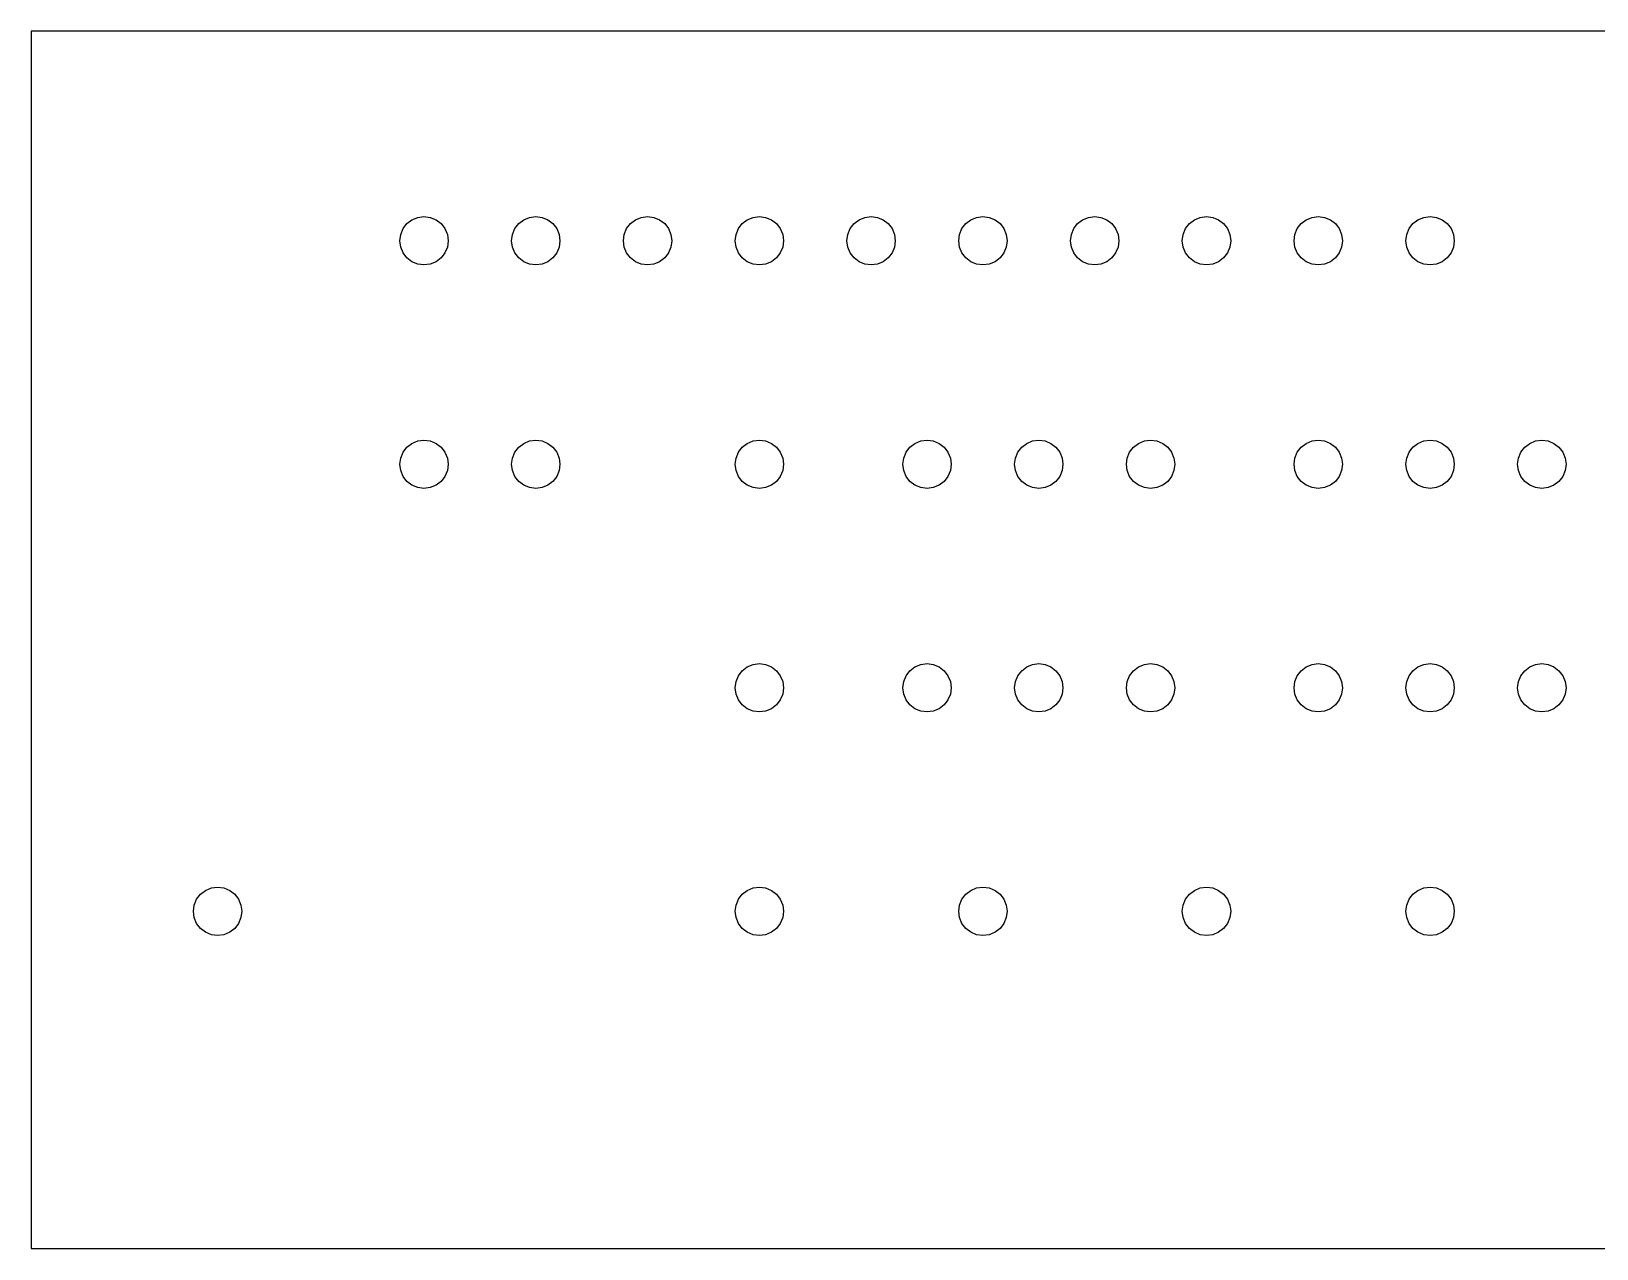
# Model space of a CAD drawing. Header units: millimetres. Extents: x -92 to 326, y -110 to 56.
# Drawn here: x -91.9 to 121.5, y -109.7 to 56.3 of the extents above; entities that cross this region are included whole.
import ezdxf

# ---------------------------------------------------------------- set-up
doc = ezdxf.new("R2010")
doc.units = ezdxf.units.MM

msp = doc.modelspace()

# ---------------------------------------------------------------- linework, layer by layer
for p, q in [((-91.89, 56.29), (-91.89, -109.71)), ((326.11, 56.29), (-91.89, 56.29)), ((-41.21, 29.38), (-40.68, 30.06)), ((-40.68, 30.06), (-40, 30.58)), ((-40, 30.58), (-39.2, 30.91)), ((-39.2, 30.91), (-38.35, 31.03)), ((-38.35, 31.03), (-37.49, 30.91)), ((-37.49, 30.91), (-36.7, 30.58)), ((-36.7, 30.58), (-36.01, 30.06)), ((-36.01, 30.06), (-35.49, 29.38)), ((-25.97, 29.38), (-25.44, 30.06)), ((-25.44, 30.06), (-24.76, 30.58)), ((-24.76, 30.58), (-23.96, 30.91)), ((-23.96, 30.91), (-23.11, 31.03)), ((-23.11, 31.03), (-22.25, 30.91)), ((-22.25, 30.91), (-21.46, 30.58)), ((-21.46, 30.58), (-20.77, 30.06)), ((-20.77, 30.06), (-20.25, 29.38)), ((-10.73, 29.38), (-10.2, 30.06)), ((-10.2, 30.06), (-9.52, 30.58)), ((-9.52, 30.58), (-8.72, 30.91)), ((-8.72, 30.91), (-7.87, 31.03)), ((-7.87, 31.03), (-7.01, 30.91)), ((-7.01, 30.91), (-6.22, 30.58)), ((-6.22, 30.58), (-5.53, 30.06)), ((-5.53, 30.06), (-5.01, 29.38)), ((4.51, 29.38), (5.04, 30.06)), ((5.04, 30.06), (5.72, 30.58)), ((5.72, 30.58), (6.52, 30.91)), ((6.52, 30.91), (7.37, 31.03)), ((7.37, 31.03), (8.23, 30.91)), ((8.23, 30.91), (9.02, 30.58)), ((9.02, 30.58), (9.71, 30.06)), ((9.71, 30.06), (10.23, 29.38)), ((19.75, 29.38), (20.28, 30.06)), ((20.28, 30.06), (20.96, 30.58)), ((20.96, 30.58), (21.76, 30.91)), ((21.76, 30.91), (22.61, 31.03)), ((22.61, 31.03), (23.47, 30.91)), ((23.47, 30.91), (24.26, 30.58)), ((24.26, 30.58), (24.95, 30.06)), ((24.95, 30.06), (25.47, 29.38)), ((34.99, 29.38), (35.52, 30.06)), ((35.52, 30.06), (36.2, 30.58)), ((36.2, 30.58), (37, 30.91)), ((37, 30.91), (37.85, 31.03)), ((37.85, 31.03), (38.71, 30.91)), ((38.71, 30.91), (39.5, 30.58)), ((39.5, 30.58), (40.19, 30.06)), ((40.19, 30.06), (40.71, 29.38)), ((50.23, 29.38), (50.76, 30.06)), ((50.76, 30.06), (51.44, 30.58)), ((51.44, 30.58), (52.24, 30.91)), ((52.24, 30.91), (53.09, 31.03)), ((53.09, 31.03), (53.95, 30.91)), ((53.95, 30.91), (54.74, 30.58)), ((54.74, 30.58), (55.43, 30.06)), ((55.43, 30.06), (55.95, 29.38)), ((65.47, 29.38), (66, 30.06)), ((66, 30.06), (66.68, 30.58)), ((66.68, 30.58), (67.48, 30.91)), ((67.48, 30.91), (68.33, 31.03)), ((68.33, 31.03), (69.19, 30.91)), ((69.19, 30.91), (69.98, 30.58)), ((69.98, 30.58), (70.67, 30.06)), ((70.67, 30.06), (71.19, 29.38)), ((80.71, 29.38), (81.24, 30.06)), ((81.24, 30.06), (81.92, 30.58)), ((81.92, 30.58), (82.72, 30.91)), ((82.72, 30.91), (83.57, 31.03)), ((83.57, 31.03), (84.43, 30.91)), ((84.43, 30.91), (85.22, 30.58)), ((85.22, 30.58), (85.91, 30.06)), ((85.91, 30.06), (86.43, 29.38)), ((95.95, 29.38), (96.48, 30.06)), ((96.48, 30.06), (97.16, 30.58)), ((97.16, 30.58), (97.96, 30.91)), ((97.96, 30.91), (98.81, 31.03)), ((98.81, 31.03), (99.67, 30.91)), ((99.67, 30.91), (100.46, 30.58)), ((100.46, 30.58), (101.15, 30.06)), ((101.15, 30.06), (101.67, 29.38)), ((-41.65, 27.73), (-41.53, 28.58)), ((-41.53, 28.58), (-41.21, 29.38)), ((-35.49, 29.38), (-35.16, 28.58)), ((-35.16, 28.58), (-35.05, 27.73)), ((-26.41, 27.73), (-26.29, 28.58)), ((-26.29, 28.58), (-25.97, 29.38)), ((-20.25, 29.38), (-19.92, 28.58)), ((-19.92, 28.58), (-19.81, 27.73)), ((-11.17, 27.73), (-11.05, 28.58)), ((-11.05, 28.58), (-10.73, 29.38)), ((-5.01, 29.38), (-4.68, 28.58)), ((-4.68, 28.58), (-4.57, 27.73)), ((4.07, 27.73), (4.19, 28.58)), ((4.19, 28.58), (4.51, 29.38)), ((10.23, 29.38), (10.56, 28.58)), ((10.56, 28.58), (10.67, 27.73)), ((19.31, 27.73), (19.43, 28.58)), ((19.43, 28.58), (19.75, 29.38)), ((25.47, 29.38), (25.8, 28.58)), ((25.8, 28.58), (25.91, 27.73)), ((34.55, 27.73), (34.67, 28.58)), ((34.67, 28.58), (34.99, 29.38)), ((40.71, 29.38), (41.04, 28.58)), ((41.04, 28.58), (41.15, 27.73)), ((49.79, 27.73), (49.91, 28.58)), ((49.91, 28.58), (50.23, 29.38)), ((55.95, 29.38), (56.28, 28.58)), ((56.28, 28.58), (56.39, 27.73)), ((65.03, 27.73), (65.15, 28.58)), ((65.15, 28.58), (65.47, 29.38)), ((71.19, 29.38), (71.52, 28.58)), ((71.52, 28.58), (71.63, 27.73)), ((80.27, 27.73), (80.39, 28.58)), ((80.39, 28.58), (80.71, 29.38)), ((86.43, 29.38), (86.76, 28.58)), ((86.76, 28.58), (86.87, 27.73)), ((95.51, 27.73), (95.63, 28.58)), ((95.63, 28.58), (95.95, 29.38)), ((101.67, 29.38), (102, 28.58)), ((102, 28.58), (102.11, 27.73)), ((-41.53, 26.87), (-41.65, 27.73)), ((-41.21, 26.08), (-41.53, 26.87)), ((-40.68, 25.39), (-41.21, 26.08)), ((-35.49, 26.08), (-36.01, 25.39)), ((-35.16, 26.87), (-35.49, 26.08)), ((-35.05, 27.73), (-35.16, 26.87)), ((-26.29, 26.87), (-26.41, 27.73)), ((-25.97, 26.08), (-26.29, 26.87)), ((-25.44, 25.39), (-25.97, 26.08)), ((-20.25, 26.08), (-20.77, 25.39)), ((-19.92, 26.87), (-20.25, 26.08)), ((-19.81, 27.73), (-19.92, 26.87)), ((-11.05, 26.87), (-11.17, 27.73)), ((-10.73, 26.08), (-11.05, 26.87)), ((-10.2, 25.39), (-10.73, 26.08)), ((-5.01, 26.08), (-5.53, 25.39)), ((-4.68, 26.87), (-5.01, 26.08)), ((-4.57, 27.73), (-4.68, 26.87)), ((4.19, 26.87), (4.07, 27.73)), ((4.51, 26.08), (4.19, 26.87)), ((5.04, 25.39), (4.51, 26.08)), ((10.23, 26.08), (9.71, 25.39)), ((10.56, 26.87), (10.23, 26.08)), ((10.67, 27.73), (10.56, 26.87)), ((19.43, 26.87), (19.31, 27.73)), ((19.75, 26.08), (19.43, 26.87)), ((20.28, 25.39), (19.75, 26.08)), ((25.47, 26.08), (24.95, 25.39)), ((25.8, 26.87), (25.47, 26.08)), ((25.91, 27.73), (25.8, 26.87)), ((34.67, 26.87), (34.55, 27.73)), ((34.99, 26.08), (34.67, 26.87)), ((35.52, 25.39), (34.99, 26.08)), ((40.71, 26.08), (40.19, 25.39)), ((41.04, 26.87), (40.71, 26.08)), ((41.15, 27.73), (41.04, 26.87)), ((49.91, 26.87), (49.79, 27.73)), ((50.23, 26.08), (49.91, 26.87)), ((50.76, 25.39), (50.23, 26.08)), ((55.95, 26.08), (55.43, 25.39)), ((56.28, 26.87), (55.95, 26.08)), ((56.39, 27.73), (56.28, 26.87)), ((65.15, 26.87), (65.03, 27.73)), ((65.47, 26.08), (65.15, 26.87)), ((66, 25.39), (65.47, 26.08)), ((71.19, 26.08), (70.67, 25.39)), ((71.52, 26.87), (71.19, 26.08)), ((71.63, 27.73), (71.52, 26.87)), ((80.39, 26.87), (80.27, 27.73)), ((80.71, 26.08), (80.39, 26.87)), ((81.24, 25.39), (80.71, 26.08)), ((86.43, 26.08), (85.91, 25.39)), ((86.76, 26.87), (86.43, 26.08)), ((86.87, 27.73), (86.76, 26.87)), ((95.63, 26.87), (95.51, 27.73)), ((95.95, 26.08), (95.63, 26.87)), ((96.48, 25.39), (95.95, 26.08)), ((101.67, 26.08), (101.15, 25.39)), ((102, 26.87), (101.67, 26.08)), ((102.11, 27.73), (102, 26.87)), ((-40, 24.87), (-40.68, 25.39)), ((-39.2, 24.54), (-40, 24.87)), ((-38.35, 24.43), (-39.2, 24.54)), ((-37.49, 24.54), (-38.35, 24.43)), ((-36.7, 24.87), (-37.49, 24.54)), ((-36.01, 25.39), (-36.7, 24.87)), ((-24.76, 24.87), (-25.44, 25.39)), ((-23.96, 24.54), (-24.76, 24.87)), ((-23.11, 24.43), (-23.96, 24.54)), ((-22.25, 24.54), (-23.11, 24.43)), ((-21.46, 24.87), (-22.25, 24.54)), ((-20.77, 25.39), (-21.46, 24.87)), ((-9.52, 24.87), (-10.2, 25.39)), ((-8.72, 24.54), (-9.52, 24.87)), ((-7.87, 24.43), (-8.72, 24.54)), ((-7.01, 24.54), (-7.87, 24.43)), ((-6.22, 24.87), (-7.01, 24.54)), ((-5.53, 25.39), (-6.22, 24.87)), ((5.72, 24.87), (5.04, 25.39)), ((6.52, 24.54), (5.72, 24.87)), ((7.37, 24.43), (6.52, 24.54)), ((8.23, 24.54), (7.37, 24.43)), ((9.02, 24.87), (8.23, 24.54)), ((9.71, 25.39), (9.02, 24.87)), ((20.96, 24.87), (20.28, 25.39)), ((21.76, 24.54), (20.96, 24.87)), ((22.61, 24.43), (21.76, 24.54)), ((23.47, 24.54), (22.61, 24.43)), ((24.26, 24.87), (23.47, 24.54)), ((24.95, 25.39), (24.26, 24.87)), ((36.2, 24.87), (35.52, 25.39)), ((37, 24.54), (36.2, 24.87)), ((37.85, 24.43), (37, 24.54)), ((38.71, 24.54), (37.85, 24.43)), ((39.5, 24.87), (38.71, 24.54)), ((40.19, 25.39), (39.5, 24.87)), ((51.44, 24.87), (50.76, 25.39)), ((52.24, 24.54), (51.44, 24.87)), ((53.09, 24.43), (52.24, 24.54)), ((53.95, 24.54), (53.09, 24.43)), ((54.74, 24.87), (53.95, 24.54)), ((55.43, 25.39), (54.74, 24.87)), ((66.68, 24.87), (66, 25.39)), ((67.48, 24.54), (66.68, 24.87)), ((68.33, 24.43), (67.48, 24.54)), ((69.19, 24.54), (68.33, 24.43)), ((69.98, 24.87), (69.19, 24.54)), ((70.67, 25.39), (69.98, 24.87)), ((81.92, 24.87), (81.24, 25.39)), ((82.72, 24.54), (81.92, 24.87)), ((83.57, 24.43), (82.72, 24.54)), ((84.43, 24.54), (83.57, 24.43)), ((85.22, 24.87), (84.43, 24.54)), ((85.91, 25.39), (85.22, 24.87)), ((97.16, 24.87), (96.48, 25.39)), ((97.96, 24.54), (97.16, 24.87)), ((98.81, 24.43), (97.96, 24.54)), ((99.67, 24.54), (98.81, 24.43)), ((100.46, 24.87), (99.67, 24.54)), ((101.15, 25.39), (100.46, 24.87)), ((-40.68, -0.42), (-40, 0.1)), ((-40, 0.1), (-39.2, 0.43)), ((-39.2, 0.43), (-38.35, 0.55)), ((-38.35, 0.55), (-37.49, 0.43)), ((-37.49, 0.43), (-36.7, 0.1)), ((-36.7, 0.1), (-36.01, -0.42)), ((-25.44, -0.42), (-24.76, 0.1)), ((-24.76, 0.1), (-23.96, 0.43)), ((-23.96, 0.43), (-23.11, 0.55)), ((-23.11, 0.55), (-22.25, 0.43)), ((-22.25, 0.43), (-21.46, 0.1)), ((-21.46, 0.1), (-20.77, -0.42)), ((5.04, -0.42), (5.72, 0.1)), ((5.72, 0.1), (6.52, 0.43)), ((6.52, 0.43), (7.37, 0.55)), ((7.37, 0.55), (8.23, 0.43)), ((8.23, 0.43), (9.02, 0.1)), ((9.02, 0.1), (9.71, -0.42)), ((27.9, -0.42), (28.58, 0.1)), ((28.58, 0.1), (29.38, 0.43)), ((29.38, 0.43), (30.23, 0.55)), ((30.23, 0.55), (31.09, 0.43)), ((31.09, 0.43), (31.88, 0.1)), ((31.88, 0.1), (32.57, -0.42)), ((43.14, -0.42), (43.82, 0.1)), ((43.82, 0.1), (44.62, 0.43)), ((44.62, 0.43), (45.47, 0.55)), ((45.47, 0.55), (46.33, 0.43)), ((46.33, 0.43), (47.12, 0.1)), ((47.12, 0.1), (47.81, -0.42)), ((58.38, -0.42), (59.06, 0.1)), ((59.06, 0.1), (59.86, 0.43)), ((59.86, 0.43), (60.71, 0.55)), ((60.71, 0.55), (61.57, 0.43)), ((61.57, 0.43), (62.36, 0.1)), ((62.36, 0.1), (63.05, -0.42)), ((81.24, -0.42), (81.92, 0.1)), ((81.92, 0.1), (82.72, 0.43)), ((82.72, 0.43), (83.57, 0.55)), ((83.57, 0.55), (84.43, 0.43)), ((84.43, 0.43), (85.22, 0.1)), ((85.22, 0.1), (85.91, -0.42)), ((96.48, -0.42), (97.16, 0.1)), ((97.16, 0.1), (97.96, 0.43)), ((97.96, 0.43), (98.81, 0.55)), ((98.81, 0.55), (99.67, 0.43)), ((99.67, 0.43), (100.46, 0.1)), ((100.46, 0.1), (101.15, -0.42)), ((111.72, -0.42), (112.4, 0.1)), ((112.4, 0.1), (113.2, 0.43)), ((113.2, 0.43), (114.05, 0.55)), ((114.05, 0.55), (114.91, 0.43)), ((114.91, 0.43), (115.7, 0.1)), ((115.7, 0.1), (116.39, -0.42)), ((-41.65, -2.75), (-41.53, -1.9)), ((-41.53, -1.9), (-41.21, -1.1)), ((-41.21, -1.1), (-40.68, -0.42)), ((-36.01, -0.42), (-35.49, -1.1)), ((-35.49, -1.1), (-35.16, -1.9)), ((-35.16, -1.9), (-35.05, -2.75)), ((-26.41, -2.75), (-26.29, -1.9)), ((-26.29, -1.9), (-25.97, -1.1)), ((-25.97, -1.1), (-25.44, -0.42)), ((-20.77, -0.42), (-20.25, -1.1)), ((-20.25, -1.1), (-19.92, -1.9)), ((-19.92, -1.9), (-19.81, -2.75)), ((4.07, -2.75), (4.19, -1.9)), ((4.19, -1.9), (4.51, -1.1)), ((4.51, -1.1), (5.04, -0.42)), ((9.71, -0.42), (10.23, -1.1)), ((10.23, -1.1), (10.56, -1.9)), ((10.56, -1.9), (10.67, -2.75)), ((26.93, -2.75), (27.05, -1.9)), ((27.05, -1.9), (27.37, -1.1)), ((27.37, -1.1), (27.9, -0.42)), ((32.57, -0.42), (33.09, -1.1)), ((33.09, -1.1), (33.42, -1.9)), ((33.42, -1.9), (33.53, -2.75)), ((42.17, -2.75), (42.29, -1.9)), ((42.29, -1.9), (42.61, -1.1)), ((42.61, -1.1), (43.14, -0.42)), ((47.81, -0.42), (48.33, -1.1)), ((48.33, -1.1), (48.66, -1.9)), ((48.66, -1.9), (48.77, -2.75)), ((57.41, -2.75), (57.53, -1.9)), ((57.53, -1.9), (57.85, -1.1)), ((57.85, -1.1), (58.38, -0.42)), ((63.05, -0.42), (63.57, -1.1)), ((63.57, -1.1), (63.9, -1.9)), ((63.9, -1.9), (64.01, -2.75)), ((80.27, -2.75), (80.39, -1.9)), ((80.39, -1.9), (80.71, -1.1)), ((80.71, -1.1), (81.24, -0.42)), ((85.91, -0.42), (86.43, -1.1)), ((86.43, -1.1), (86.76, -1.9)), ((86.76, -1.9), (86.87, -2.75)), ((95.51, -2.75), (95.63, -1.9)), ((95.63, -1.9), (95.95, -1.1)), ((95.95, -1.1), (96.48, -0.42)), ((101.15, -0.42), (101.67, -1.1)), ((101.67, -1.1), (102, -1.9)), ((102, -1.9), (102.11, -2.75)), ((110.75, -2.75), (110.87, -1.9)), ((110.87, -1.9), (111.19, -1.1)), ((111.19, -1.1), (111.72, -0.42)), ((116.39, -0.42), (116.91, -1.1)), ((116.91, -1.1), (117.24, -1.9)), ((117.24, -1.9), (117.35, -2.75)), ((-41.53, -3.61), (-41.65, -2.75)), ((-41.21, -4.4), (-41.53, -3.61)), ((-35.16, -3.61), (-35.49, -4.4)), ((-35.05, -2.75), (-35.16, -3.61)), ((-26.29, -3.61), (-26.41, -2.75)), ((-25.97, -4.4), (-26.29, -3.61)), ((-19.92, -3.61), (-20.25, -4.4)), ((-19.81, -2.75), (-19.92, -3.61)), ((4.19, -3.61), (4.07, -2.75)), ((4.51, -4.4), (4.19, -3.61)), ((10.56, -3.61), (10.23, -4.4)), ((10.67, -2.75), (10.56, -3.61)), ((27.05, -3.61), (26.93, -2.75)), ((27.37, -4.4), (27.05, -3.61)), ((33.42, -3.61), (33.09, -4.4)), ((33.53, -2.75), (33.42, -3.61)), ((42.29, -3.61), (42.17, -2.75)), ((42.61, -4.4), (42.29, -3.61)), ((48.66, -3.61), (48.33, -4.4)), ((48.77, -2.75), (48.66, -3.61)), ((57.53, -3.61), (57.41, -2.75)), ((57.85, -4.4), (57.53, -3.61)), ((63.9, -3.61), (63.57, -4.4)), ((64.01, -2.75), (63.9, -3.61)), ((80.39, -3.61), (80.27, -2.75)), ((80.71, -4.4), (80.39, -3.61)), ((86.76, -3.61), (86.43, -4.4)), ((86.87, -2.75), (86.76, -3.61)), ((95.63, -3.61), (95.51, -2.75)), ((95.95, -4.4), (95.63, -3.61)), ((102, -3.61), (101.67, -4.4)), ((102.11, -2.75), (102, -3.61)), ((110.87, -3.61), (110.75, -2.75)), ((111.19, -4.4), (110.87, -3.61)), ((117.24, -3.61), (116.91, -4.4)), ((117.35, -2.75), (117.24, -3.61)), ((-40.68, -5.09), (-41.21, -4.4)), ((-40, -5.61), (-40.68, -5.09)), ((-39.2, -5.94), (-40, -5.61)), ((-38.35, -6.05), (-39.2, -5.94)), ((-37.49, -5.94), (-38.35, -6.05)), ((-36.7, -5.61), (-37.49, -5.94)), ((-36.01, -5.09), (-36.7, -5.61)), ((-35.49, -4.4), (-36.01, -5.09)), ((-25.44, -5.09), (-25.97, -4.4)), ((-24.76, -5.61), (-25.44, -5.09)), ((-23.96, -5.94), (-24.76, -5.61)), ((-23.11, -6.05), (-23.96, -5.94)), ((-22.25, -5.94), (-23.11, -6.05)), ((-21.46, -5.61), (-22.25, -5.94)), ((-20.77, -5.09), (-21.46, -5.61)), ((-20.25, -4.4), (-20.77, -5.09)), ((5.04, -5.09), (4.51, -4.4)), ((5.72, -5.61), (5.04, -5.09)), ((6.52, -5.94), (5.72, -5.61)), ((7.37, -6.05), (6.52, -5.94)), ((8.23, -5.94), (7.37, -6.05)), ((9.02, -5.61), (8.23, -5.94)), ((9.71, -5.09), (9.02, -5.61)), ((10.23, -4.4), (9.71, -5.09)), ((27.9, -5.09), (27.37, -4.4)), ((28.58, -5.61), (27.9, -5.09)), ((29.38, -5.94), (28.58, -5.61)), ((30.23, -6.05), (29.38, -5.94)), ((31.09, -5.94), (30.23, -6.05)), ((31.88, -5.61), (31.09, -5.94)), ((32.57, -5.09), (31.88, -5.61)), ((33.09, -4.4), (32.57, -5.09)), ((43.14, -5.09), (42.61, -4.4)), ((43.82, -5.61), (43.14, -5.09)), ((44.62, -5.94), (43.82, -5.61)), ((45.47, -6.05), (44.62, -5.94)), ((46.33, -5.94), (45.47, -6.05)), ((47.12, -5.61), (46.33, -5.94)), ((47.81, -5.09), (47.12, -5.61)), ((48.33, -4.4), (47.81, -5.09)), ((58.38, -5.09), (57.85, -4.4)), ((59.06, -5.61), (58.38, -5.09)), ((59.86, -5.94), (59.06, -5.61)), ((60.71, -6.05), (59.86, -5.94)), ((61.57, -5.94), (60.71, -6.05)), ((62.36, -5.61), (61.57, -5.94)), ((63.05, -5.09), (62.36, -5.61)), ((63.57, -4.4), (63.05, -5.09)), ((81.24, -5.09), (80.71, -4.4)), ((81.92, -5.61), (81.24, -5.09)), ((82.72, -5.94), (81.92, -5.61)), ((83.57, -6.05), (82.72, -5.94)), ((84.43, -5.94), (83.57, -6.05)), ((85.22, -5.61), (84.43, -5.94)), ((85.91, -5.09), (85.22, -5.61)), ((86.43, -4.4), (85.91, -5.09)), ((96.48, -5.09), (95.95, -4.4)), ((97.16, -5.61), (96.48, -5.09)), ((97.96, -5.94), (97.16, -5.61)), ((98.81, -6.05), (97.96, -5.94)), ((99.67, -5.94), (98.81, -6.05)), ((100.46, -5.61), (99.67, -5.94)), ((101.15, -5.09), (100.46, -5.61)), ((101.67, -4.4), (101.15, -5.09)), ((111.72, -5.09), (111.19, -4.4)), ((112.4, -5.61), (111.72, -5.09)), ((113.2, -5.94), (112.4, -5.61)), ((114.05, -6.05), (113.2, -5.94)), ((114.91, -5.94), (114.05, -6.05)), ((115.7, -5.61), (114.91, -5.94)), ((116.39, -5.09), (115.7, -5.61)), ((116.91, -4.4), (116.39, -5.09)), ((4.19, -32.38), (4.51, -31.58)), ((4.51, -31.58), (5.04, -30.9)), ((5.04, -30.9), (5.72, -30.38)), ((5.72, -30.38), (6.52, -30.05)), ((6.52, -30.05), (7.37, -29.93)), ((7.37, -29.93), (8.23, -30.05)), ((8.23, -30.05), (9.02, -30.38)), ((9.02, -30.38), (9.71, -30.9)), ((9.71, -30.9), (10.23, -31.58)), ((10.23, -31.58), (10.56, -32.38)), ((27.05, -32.38), (27.37, -31.58)), ((27.37, -31.58), (27.9, -30.9)), ((27.9, -30.9), (28.58, -30.38)), ((28.58, -30.38), (29.38, -30.05)), ((29.38, -30.05), (30.23, -29.93)), ((30.23, -29.93), (31.09, -30.05)), ((31.09, -30.05), (31.88, -30.38)), ((31.88, -30.38), (32.57, -30.9)), ((32.57, -30.9), (33.09, -31.58)), ((33.09, -31.58), (33.42, -32.38)), ((42.29, -32.38), (42.61, -31.58)), ((42.61, -31.58), (43.14, -30.9)), ((43.14, -30.9), (43.82, -30.38)), ((43.82, -30.38), (44.62, -30.05)), ((44.62, -30.05), (45.47, -29.93)), ((45.47, -29.93), (46.33, -30.05)), ((46.33, -30.05), (47.12, -30.38)), ((47.12, -30.38), (47.81, -30.9)), ((47.81, -30.9), (48.33, -31.58)), ((48.33, -31.58), (48.66, -32.38)), ((57.53, -32.38), (57.85, -31.58)), ((57.85, -31.58), (58.38, -30.9)), ((58.38, -30.9), (59.06, -30.38)), ((59.06, -30.38), (59.86, -30.05)), ((59.86, -30.05), (60.71, -29.93)), ((60.71, -29.93), (61.57, -30.05)), ((61.57, -30.05), (62.36, -30.38)), ((62.36, -30.38), (63.05, -30.9)), ((63.05, -30.9), (63.57, -31.58)), ((63.57, -31.58), (63.9, -32.38)), ((80.39, -32.38), (80.71, -31.58)), ((80.71, -31.58), (81.24, -30.9)), ((81.24, -30.9), (81.92, -30.38)), ((81.92, -30.38), (82.72, -30.05)), ((82.72, -30.05), (83.57, -29.93)), ((83.57, -29.93), (84.43, -30.05)), ((84.43, -30.05), (85.22, -30.38)), ((85.22, -30.38), (85.91, -30.9)), ((85.91, -30.9), (86.43, -31.58)), ((86.43, -31.58), (86.76, -32.38)), ((95.63, -32.38), (95.95, -31.58)), ((95.95, -31.58), (96.48, -30.9)), ((96.48, -30.9), (97.16, -30.38)), ((97.16, -30.38), (97.96, -30.05)), ((97.96, -30.05), (98.81, -29.93)), ((98.81, -29.93), (99.67, -30.05)), ((99.67, -30.05), (100.46, -30.38)), ((100.46, -30.38), (101.15, -30.9)), ((101.15, -30.9), (101.67, -31.58)), ((101.67, -31.58), (102, -32.38)), ((110.87, -32.38), (111.19, -31.58)), ((111.19, -31.58), (111.72, -30.9)), ((111.72, -30.9), (112.4, -30.38)), ((112.4, -30.38), (113.2, -30.05)), ((113.2, -30.05), (114.05, -29.93)), ((114.05, -29.93), (114.91, -30.05)), ((114.91, -30.05), (115.7, -30.38)), ((115.7, -30.38), (116.39, -30.9)), ((116.39, -30.9), (116.91, -31.58)), ((116.91, -31.58), (117.24, -32.38)), ((4.07, -33.23), (4.19, -32.38)), ((4.19, -34.09), (4.07, -33.23)), ((4.51, -34.88), (4.19, -34.09)), ((10.56, -34.09), (10.23, -34.88)), ((10.56, -32.38), (10.67, -33.23)), ((10.67, -33.23), (10.56, -34.09)), ((26.93, -33.23), (27.05, -32.38)), ((27.05, -34.09), (26.93, -33.23)), ((27.37, -34.88), (27.05, -34.09)), ((33.42, -34.09), (33.09, -34.88)), ((33.42, -32.38), (33.53, -33.23)), ((33.53, -33.23), (33.42, -34.09)), ((42.17, -33.23), (42.29, -32.38)), ((42.29, -34.09), (42.17, -33.23)), ((42.61, -34.88), (42.29, -34.09)), ((48.66, -34.09), (48.33, -34.88)), ((48.66, -32.38), (48.77, -33.23)), ((48.77, -33.23), (48.66, -34.09)), ((57.41, -33.23), (57.53, -32.38)), ((57.53, -34.09), (57.41, -33.23)), ((57.85, -34.88), (57.53, -34.09)), ((63.9, -34.09), (63.57, -34.88)), ((63.9, -32.38), (64.01, -33.23)), ((64.01, -33.23), (63.9, -34.09)), ((80.27, -33.23), (80.39, -32.38)), ((80.39, -34.09), (80.27, -33.23)), ((80.71, -34.88), (80.39, -34.09)), ((86.76, -34.09), (86.43, -34.88)), ((86.76, -32.38), (86.87, -33.23)), ((86.87, -33.23), (86.76, -34.09)), ((95.51, -33.23), (95.63, -32.38)), ((95.63, -34.09), (95.51, -33.23)), ((95.95, -34.88), (95.63, -34.09)), ((102, -34.09), (101.67, -34.88)), ((102, -32.38), (102.11, -33.23)), ((102.11, -33.23), (102, -34.09)), ((110.75, -33.23), (110.87, -32.38)), ((110.87, -34.09), (110.75, -33.23)), ((111.19, -34.88), (110.87, -34.09)), ((117.24, -34.09), (116.91, -34.88)), ((117.24, -32.38), (117.35, -33.23)), ((117.35, -33.23), (117.24, -34.09)), ((5.04, -35.57), (4.51, -34.88)), ((5.72, -36.09), (5.04, -35.57)), ((6.52, -36.42), (5.72, -36.09)), ((9.02, -36.09), (8.23, -36.42)), ((9.71, -35.57), (9.02, -36.09)), ((10.23, -34.88), (9.71, -35.57)), ((27.9, -35.57), (27.37, -34.88)), ((28.58, -36.09), (27.9, -35.57)), ((29.38, -36.42), (28.58, -36.09)), ((31.88, -36.09), (31.09, -36.42)), ((32.57, -35.57), (31.88, -36.09)), ((33.09, -34.88), (32.57, -35.57)), ((43.14, -35.57), (42.61, -34.88)), ((43.82, -36.09), (43.14, -35.57)), ((44.62, -36.42), (43.82, -36.09)), ((47.12, -36.09), (46.33, -36.42)), ((47.81, -35.57), (47.12, -36.09)), ((48.33, -34.88), (47.81, -35.57)), ((58.38, -35.57), (57.85, -34.88)), ((59.06, -36.09), (58.38, -35.57)), ((59.86, -36.42), (59.06, -36.09)), ((62.36, -36.09), (61.57, -36.42)), ((63.05, -35.57), (62.36, -36.09)), ((63.57, -34.88), (63.05, -35.57)), ((81.24, -35.57), (80.71, -34.88)), ((81.92, -36.09), (81.24, -35.57)), ((82.72, -36.42), (81.92, -36.09)), ((85.22, -36.09), (84.43, -36.42)), ((85.91, -35.57), (85.22, -36.09)), ((86.43, -34.88), (85.91, -35.57)), ((96.48, -35.57), (95.95, -34.88)), ((97.16, -36.09), (96.48, -35.57)), ((97.96, -36.42), (97.16, -36.09)), ((100.46, -36.09), (99.67, -36.42)), ((101.15, -35.57), (100.46, -36.09)), ((101.67, -34.88), (101.15, -35.57)), ((111.72, -35.57), (111.19, -34.88)), ((112.4, -36.09), (111.72, -35.57)), ((113.2, -36.42), (112.4, -36.09)), ((115.7, -36.09), (114.91, -36.42)), ((116.39, -35.57), (115.7, -36.09)), ((116.91, -34.88), (116.39, -35.57)), ((7.37, -36.53), (6.52, -36.42)), ((8.23, -36.42), (7.37, -36.53)), ((30.23, -36.53), (29.38, -36.42)), ((31.09, -36.42), (30.23, -36.53)), ((45.47, -36.53), (44.62, -36.42)), ((46.33, -36.42), (45.47, -36.53)), ((60.71, -36.53), (59.86, -36.42)), ((61.57, -36.42), (60.71, -36.53)), ((83.57, -36.53), (82.72, -36.42)), ((84.43, -36.42), (83.57, -36.53)), ((98.81, -36.53), (97.96, -36.42)), ((99.67, -36.42), (98.81, -36.53)), ((114.05, -36.53), (113.2, -36.42)), ((114.91, -36.42), (114.05, -36.53)), ((-69.35, -62.06), (-68.82, -61.38)), ((-68.82, -61.38), (-68.14, -60.86)), ((-68.14, -60.86), (-67.34, -60.53)), ((-67.34, -60.53), (-66.49, -60.41)), ((-66.49, -60.41), (-65.63, -60.53)), ((-65.63, -60.53), (-64.84, -60.86)), ((-64.84, -60.86), (-64.15, -61.38)), ((-64.15, -61.38), (-63.63, -62.06)), ((4.51, -62.06), (5.04, -61.38)), ((5.04, -61.38), (5.72, -60.86)), ((5.72, -60.86), (6.52, -60.53)), ((6.52, -60.53), (7.37, -60.41)), ((7.37, -60.41), (8.23, -60.53)), ((8.23, -60.53), (9.02, -60.86)), ((9.02, -60.86), (9.71, -61.38)), ((9.71, -61.38), (10.23, -62.06)), ((34.99, -62.06), (35.52, -61.38)), ((35.52, -61.38), (36.2, -60.86)), ((36.2, -60.86), (37, -60.53)), ((37, -60.53), (37.85, -60.41)), ((37.85, -60.41), (38.71, -60.53)), ((38.71, -60.53), (39.5, -60.86)), ((39.5, -60.86), (40.19, -61.38)), ((40.19, -61.38), (40.71, -62.06)), ((65.47, -62.06), (66, -61.38)), ((66, -61.38), (66.68, -60.86)), ((66.68, -60.86), (67.48, -60.53)), ((67.48, -60.53), (68.33, -60.41)), ((68.33, -60.41), (69.19, -60.53)), ((69.19, -60.53), (69.98, -60.86)), ((69.98, -60.86), (70.67, -61.38)), ((70.67, -61.38), (71.19, -62.06)), ((95.95, -62.06), (96.48, -61.38)), ((96.48, -61.38), (97.16, -60.86)), ((97.16, -60.86), (97.96, -60.53)), ((97.96, -60.53), (98.81, -60.41)), ((98.81, -60.41), (99.67, -60.53)), ((99.67, -60.53), (100.46, -60.86)), ((100.46, -60.86), (101.15, -61.38)), ((101.15, -61.38), (101.67, -62.06)), ((-69.79, -63.71), (-69.67, -62.86)), ((-69.67, -64.57), (-69.79, -63.71)), ((-69.67, -62.86), (-69.35, -62.06)), ((-63.63, -62.06), (-63.3, -62.86)), ((-63.3, -62.86), (-63.19, -63.71)), ((-63.19, -63.71), (-63.3, -64.57)), ((4.07, -63.71), (4.19, -62.86)), ((4.19, -64.57), (4.07, -63.71)), ((4.19, -62.86), (4.51, -62.06)), ((10.23, -62.06), (10.56, -62.86)), ((10.56, -62.86), (10.67, -63.71)), ((10.67, -63.71), (10.56, -64.57)), ((34.55, -63.71), (34.67, -62.86)), ((34.67, -64.57), (34.55, -63.71)), ((34.67, -62.86), (34.99, -62.06)), ((40.71, -62.06), (41.04, -62.86)), ((41.04, -62.86), (41.15, -63.71)), ((41.15, -63.71), (41.04, -64.57)), ((65.03, -63.71), (65.15, -62.86)), ((65.15, -64.57), (65.03, -63.71)), ((65.15, -62.86), (65.47, -62.06)), ((71.19, -62.06), (71.52, -62.86)), ((71.52, -62.86), (71.63, -63.71)), ((71.63, -63.71), (71.52, -64.57)), ((95.51, -63.71), (95.63, -62.86)), ((95.63, -64.57), (95.51, -63.71)), ((95.63, -62.86), (95.95, -62.06)), ((101.67, -62.06), (102, -62.86)), ((102, -62.86), (102.11, -63.71)), ((102.11, -63.71), (102, -64.57)), ((-69.35, -65.36), (-69.67, -64.57)), ((-68.82, -66.05), (-69.35, -65.36)), ((-68.14, -66.57), (-68.82, -66.05)), ((-64.15, -66.05), (-64.84, -66.57)), ((-63.63, -65.36), (-64.15, -66.05)), ((-63.3, -64.57), (-63.63, -65.36)), ((4.51, -65.36), (4.19, -64.57)), ((5.04, -66.05), (4.51, -65.36)), ((5.72, -66.57), (5.04, -66.05)), ((9.71, -66.05), (9.02, -66.57)), ((10.23, -65.36), (9.71, -66.05)), ((10.56, -64.57), (10.23, -65.36)), ((34.99, -65.36), (34.67, -64.57)), ((35.52, -66.05), (34.99, -65.36)), ((36.2, -66.57), (35.52, -66.05)), ((40.19, -66.05), (39.5, -66.57)), ((40.71, -65.36), (40.19, -66.05)), ((41.04, -64.57), (40.71, -65.36)), ((65.47, -65.36), (65.15, -64.57)), ((66, -66.05), (65.47, -65.36)), ((66.68, -66.57), (66, -66.05)), ((70.67, -66.05), (69.98, -66.57)), ((71.19, -65.36), (70.67, -66.05)), ((71.52, -64.57), (71.19, -65.36)), ((95.95, -65.36), (95.63, -64.57)), ((96.48, -66.05), (95.95, -65.36)), ((97.16, -66.57), (96.48, -66.05)), ((101.15, -66.05), (100.46, -66.57)), ((101.67, -65.36), (101.15, -66.05)), ((102, -64.57), (101.67, -65.36)), ((-67.34, -66.9), (-68.14, -66.57)), ((-66.49, -67.01), (-67.34, -66.9)), ((-65.63, -66.9), (-66.49, -67.01)), ((-64.84, -66.57), (-65.63, -66.9)), ((6.52, -66.9), (5.72, -66.57)), ((7.37, -67.01), (6.52, -66.9)), ((8.23, -66.9), (7.37, -67.01)), ((9.02, -66.57), (8.23, -66.9)), ((37, -66.9), (36.2, -66.57)), ((37.85, -67.01), (37, -66.9)), ((38.71, -66.9), (37.85, -67.01)), ((39.5, -66.57), (38.71, -66.9)), ((67.48, -66.9), (66.68, -66.57)), ((68.33, -67.01), (67.48, -66.9)), ((69.19, -66.9), (68.33, -67.01)), ((69.98, -66.57), (69.19, -66.9)), ((97.96, -66.9), (97.16, -66.57)), ((98.81, -67.01), (97.96, -66.9)), ((99.67, -66.9), (98.81, -67.01)), ((100.46, -66.57), (99.67, -66.9)), ((-91.89, -109.71), (326.11, -109.71))]:
    msp.add_line(p, q)

doc.saveas('drawing.dxf')
